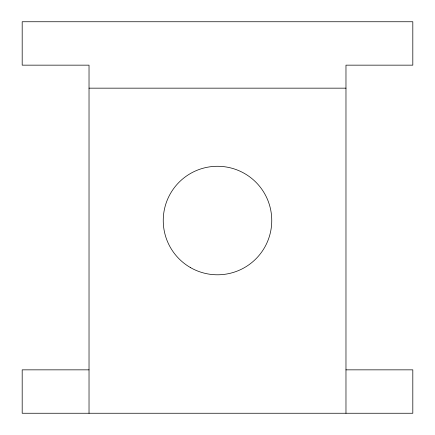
<?xml version="1.0" encoding="UTF-8"?>
<svg xmlns="http://www.w3.org/2000/svg" width="435" height="435" viewBox="0 0 435 435"><rect width="100%" height="100%" fill="white"/><g stroke="black" fill="none" stroke-linecap="round" stroke-linejoin="round"><path stroke-width="0.65" d="M89.028 88.158L345.972 88.158M89.028 369.848L22.185 369.848L22.185 413.25L412.815 413.25L412.815 369.848L345.972 369.848M345.972 413.25L345.972 65.152L412.815 65.152L412.815 21.75L22.185 21.75L22.185 65.152L89.028 65.152L89.028 413.25M190.372 267.525A54.255 54.255 0 0 0 271.755 220.54A54.255 54.255 0 0 0 190.372 173.554A54.255 54.255 0 0 0 190.372 267.525"/></g></svg>
